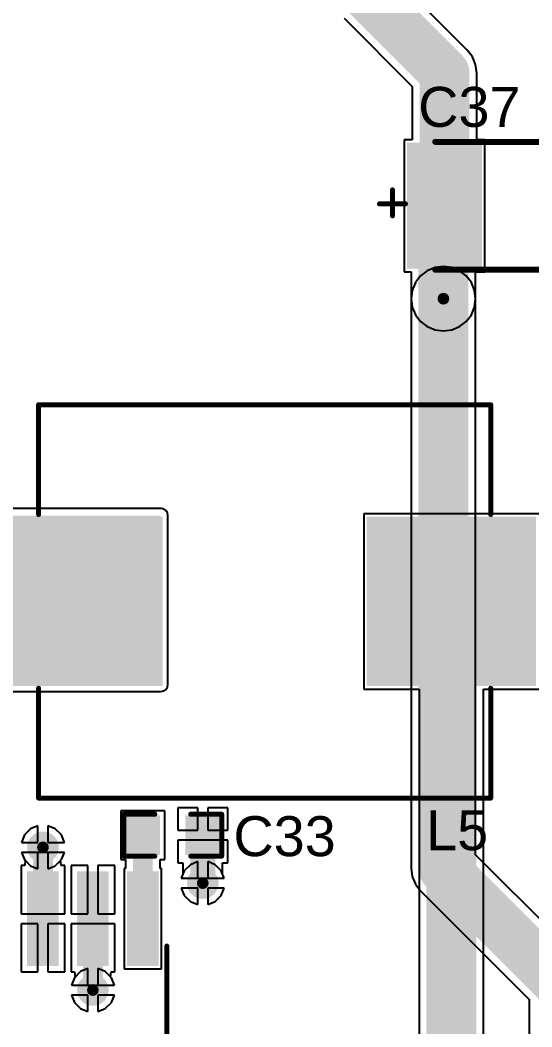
# Model space of a CAD drawing. Header units: millimetres. Extents: x -11 to 156, y -11 to 109.
# Drawn here: x 72.14 to 85.16, y 58.63 to 84.22 of the extents above; entities that cross this region are included whole.
import ezdxf

# ---------------------------------------------------------------- set-up
doc = ezdxf.new("R2010")
doc.units = ezdxf.units.MM
for name, color, linetype in [('BottomLayer', 5, 'Continuous'), ('BottomSolder', 6, 'Continuous'), ('TopLayer', 1, 'Continuous'), ('TopOverlay', 2, 'Continuous'), ('TopPaste', 8, 'Continuous'), ('TopSolder', 216, 'Continuous'), ('ViaHoleLayer', 16, 'Continuous')]:
    doc.layers.add(name, color=color, linetype=linetype)
doc.styles.add('Arial', font='', dxfattribs={"height": 0.2})
doc.styles.get('Arial').set_extended_font_data('Arial')

# ---------------------------------------------------------------- blocks, each defined once
blk = doc.blocks.new('SOIC_8_0_150___3_80___W______7')
at = {"layer": 'TopLayer'}
for points in [[(-3.8, 1.605), (-3.8, 2.205), (-1.6, 2.205), (-1.6, 1.605)], [(1.4, 1.605), (1.4, 2.205), (3.6, 2.205), (3.6, 1.605)], [(-3.8, 0.335), (-3.8, 0.935), (-1.6, 0.935), (-1.6, 0.335)], [(1.4, 0.335), (1.4, 0.935), (3.6, 0.935), (3.6, 0.335)], [(-3.8, -0.935), (-3.8, -0.335), (-1.6, -0.335), (-1.6, -0.935)], [(1.4, -0.935), (1.4, -0.335), (3.6, -0.335), (3.6, -0.935)], [(-3.8, -2.205), (-3.8, -1.605), (-1.6, -1.605), (-1.6, -2.205)], [(-3.8, -2.205), (-3.8, -1.605), (-1.6, -1.605), (-1.6, -2.205)], [(1.4, -2.205), (1.4, -1.605), (3.6, -1.605), (3.6, -2.205)]]:
    blk.add_hatch(color=1, dxfattribs=at).paths.add_polyline_path(points)
at = {"layer": 'TopOverlay'}
blk.add_hatch(color=2, dxfattribs=at).paths.add_polyline_path([(-1.486, 1.626), (-1.13, 1.626), (-1.13, 2.21), (-1.486, 2.21)])
at = {"layer": 'TopPaste'}
for points in [[(-3.8, 1.605), (-3.8, 2.205), (-1.6, 2.205), (-1.6, 1.605)], [(1.4, 1.605), (1.4, 2.205), (3.6, 2.205), (3.6, 1.605)], [(-3.8, 0.335), (-3.8, 0.935), (-1.6, 0.935), (-1.6, 0.335)], [(1.4, 0.335), (1.4, 0.935), (3.6, 0.935), (3.6, 0.335)], [(-3.8, -0.935), (-3.8, -0.335), (-1.6, -0.335), (-1.6, -0.935)], [(1.4, -0.935), (1.4, -0.335), (3.6, -0.335), (3.6, -0.935)], [(-3.8, -2.205), (-3.8, -1.605), (-1.6, -1.605), (-1.6, -2.205)], [(-3.8, -2.205), (-3.8, -1.605), (-1.6, -1.605), (-1.6, -2.205)], [(1.4, -2.205), (1.4, -1.605), (3.6, -1.605), (3.6, -2.205)]]:
    blk.add_hatch(color=8, dxfattribs=at).paths.add_polyline_path(points)
at = {"layer": 'TopSolder'}
for points in [[(-3.902, 1.503), (-3.902, 2.307), (-1.498, 2.307), (-1.498, 1.503)], [(1.298, 1.503), (1.298, 2.307), (3.702, 2.307), (3.702, 1.503)], [(-3.902, 0.233), (-3.902, 1.037), (-1.498, 1.037), (-1.498, 0.233)], [(1.298, 0.233), (1.298, 1.037), (3.702, 1.037), (3.702, 0.233)], [(-3.902, -1.037), (-3.902, -0.233), (-1.498, -0.233), (-1.498, -1.037)], [(1.298, -1.037), (1.298, -0.233), (3.702, -0.233), (3.702, -1.037)], [(-3.902, -2.307), (-3.902, -1.503), (-1.498, -1.503), (-1.498, -2.307)], [(-3.902, -2.307), (-3.902, -1.503), (-1.498, -1.503), (-1.498, -2.307)], [(1.298, -2.307), (1.298, -1.503), (3.702, -1.503), (3.702, -2.307)]]:
    blk.add_hatch(color=216, dxfattribs=at).paths.add_polyline_path(points)
at = {"layer": 'TopOverlay', "const_width": 0.127}
for points in [[(-1.829, 2.515), (1.803, 2.515)], [(-4.115, 2.057), (-3.988, 1.93)], [(-4.115, 2.057), (-4.115, 1.803)], [(-3.988, 1.93), (-4.115, 1.803)], [(-1.829, -2.515), (1.803, -2.515)]]:
    blk.add_lwpolyline(points, dxfattribs=at)
at = {"layer": 'TopOverlay', "const_width": 0.0635}
for points in [[(-1.861, 2.515, 1), (-1.797, 2.515, 1)], [(1.772, 2.515, 1), (1.835, 2.515, 1)], [(-4.147, 2.057, 1), (-4.083, 2.057, 1)], [(-4.147, 2.057, 1), (-4.083, 2.057, 1)], [(-4.147, 1.803, 1), (-4.083, 1.803, 1)], [(-4.147, 1.803, 1), (-4.083, 1.803, 1)], [(-4.02, 1.93, 1), (-3.956, 1.93, 1)], [(-4.02, 1.93, 1), (-3.956, 1.93, 1)], [(-1.861, -2.515, 1), (-1.797, -2.515, 1)], [(1.772, -2.515, 1), (1.835, -2.515, 1)]]:
    blk.add_lwpolyline(points, format="xyb", close=True, dxfattribs=at)
blk = doc.blocks.new('SMMS1050_470M_64')
at = {"layer": 'TopLayer'}
for points in [[(-6.8, 2.05), (-2.7, 2.05), (-2.7, -2.05), (-6.8, -2.05)], [(2.7, 2.05), (6.8, 2.05), (6.8, -2.05), (2.7, -2.05)]]:
    blk.add_hatch(color=1, dxfattribs=at).paths.add_polyline_path(points)
at = {"layer": 'TopPaste'}
for points in [[(-6.8, 2.05), (-2.7, 2.05), (-2.7, -2.05), (-6.8, -2.05)], [(2.7, 2.05), (6.8, 2.05), (6.8, -2.05), (2.7, -2.05)]]:
    blk.add_hatch(color=8, dxfattribs=at).paths.add_polyline_path(points)
at = {"layer": 'TopSolder'}
for points in [[(-6.902, 2.152), (-2.598, 2.152), (-2.598, -2.152), (-6.902, -2.152)], [(2.598, 2.152), (6.902, 2.152), (6.902, -2.152), (2.598, -2.152)]]:
    blk.add_hatch(color=216, dxfattribs=at).paths.add_polyline_path(points)
at = {"layer": 'TopOverlay', "const_width": 0.127}
for points in [[(-5.75, 5), (0, 5)], [(-5.75, 2.21), (-5.75, 5)], [(0, 5), (5.75, 5)], [(5.75, 2.21), (5.75, 5)], [(-5.75, -5), (-5.75, -2.21)], [(5.75, -5), (5.75, -2.21)], [(-5.75, -5), (0, -5)], [(0, -5), (5.75, -5)]]:
    blk.add_lwpolyline(points, dxfattribs=at)
at = {"layer": 'TopOverlay', "const_width": 0.0635}
for points in [[(-5.782, 5, 1), (-5.718, 5, 1)], [(-5.782, 5, 1), (-5.718, 5, 1)], [(-0.032, 5, 1), (0.032, 5, 1)], [(-0.032, 5, 1), (0.032, 5, 1)], [(5.718, 5, 1), (5.782, 5, 1)], [(5.718, 5, 1), (5.782, 5, 1)], [(-5.782, 2.21, 1), (-5.718, 2.21, 1)], [(5.718, 2.21, 1), (5.782, 2.21, 1)], [(-5.782, -2.21, 1), (-5.718, -2.21, 1)], [(5.718, -2.21, 1), (5.782, -2.21, 1)], [(-5.782, -5, 1), (-5.718, -5, 1)], [(-5.782, -5, 1), (-5.718, -5, 1)], [(-0.032, -5, 1), (0.032, -5, 1)], [(-0.032, -5, 1), (0.032, -5, 1)], [(5.718, -5, 1), (5.782, -5, 1)], [(5.718, -5, 1), (5.782, -5, 1)]]:
    blk.add_lwpolyline(points, format="xyb", close=True, dxfattribs=at)
blk = doc.blocks.new('C____B_97')
at = {"layer": 'TopLayer'}
for points in [[(-2.55, -1.5), (-2.55, 1.5), (-0.85, 1.5), (-0.85, -1.5)], [(0.85, -1.5), (0.85, 1.5), (2.55, 1.5), (2.55, -1.5)]]:
    blk.add_hatch(color=1, dxfattribs=at).paths.add_polyline_path(points)
at = {"layer": 'TopPaste'}
for points in [[(-2.55, -1.5), (-2.55, 1.5), (-0.85, 1.5), (-0.85, -1.5)], [(0.85, -1.5), (0.85, 1.5), (2.55, 1.5), (2.55, -1.5)]]:
    blk.add_hatch(color=8, dxfattribs=at).paths.add_polyline_path(points)
at = {"layer": 'TopSolder'}
for points in [[(-2.652, -1.602), (-2.652, 1.602), (-0.748, 1.602), (-0.748, -1.602)], [(0.748, -1.602), (0.748, 1.602), (2.652, 1.602), (2.652, -1.602)]]:
    blk.add_hatch(color=216, dxfattribs=at).paths.add_polyline_path(points)
at = {"layer": 'TopOverlay'}
for points, const_width in [([(-1.934, 1.626), (2.028, 1.626)], 0.152), ([(-3.023, -0.254), (-3.023, 0.406)], 0.127), ([(-3.353, 0.051), (-2.692, 0.051)], 0.127), ([(-1.934, -1.626), (2.028, -1.626)], 0.152)]:
    blk.add_lwpolyline(points, dxfattribs=dict(at, const_width=const_width))
for points, const_width in [([(-1.972, 1.626, 1), (-1.896, 1.626, 1)], 0.0762), ([(1.99, 1.626, 1), (2.066, 1.626, 1)], 0.0762), ([(-3.054, 0.406, 1), (-2.991, 0.406, 1)], 0.0635), ([(-3.385, 0.051, 1), (-3.321, 0.051, 1)], 0.0635), ([(-2.724, 0.051, 1), (-2.661, 0.051, 1)], 0.0635), ([(-3.054, -0.254, 1), (-2.991, -0.254, 1)], 0.0635), ([(-1.972, -1.626, 1), (-1.896, -1.626, 1)], 0.0762), ([(1.99, -1.626, 1), (2.066, -1.626, 1)], 0.0762)]:
    blk.add_lwpolyline(points, format="xyb", close=True, dxfattribs=dict(at, const_width=const_width))
blk = doc.blocks.new('C___0603_100')
at = {"layer": 'TopLayer'}
for points in [[(-0.381, 0.445), (-0.381, -0.445), (-1.143, -0.445), (-1.143, 0.445)], [(1.143, 0.445), (1.143, -0.445), (0.381, -0.445), (0.381, 0.445)]]:
    blk.add_hatch(color=1, dxfattribs=at).paths.add_polyline_path(points)
at = {"layer": 'TopPaste'}
for points in [[(-0.381, 0.445), (-0.381, -0.445), (-1.143, -0.445), (-1.143, 0.445)], [(1.143, 0.445), (1.143, -0.445), (0.381, -0.445), (0.381, 0.445)]]:
    blk.add_hatch(color=8, dxfattribs=at).paths.add_polyline_path(points)
at = {"layer": 'TopSolder'}
for points in [[(-0.321, 0.504), (-0.321, -0.504), (-1.203, -0.504), (-1.203, 0.504)], [(1.203, 0.504), (1.203, -0.504), (0.321, -0.504), (0.321, 0.504)]]:
    blk.add_hatch(color=216, dxfattribs=at).paths.add_polyline_path(points)
at = {"layer": 'TopOverlay', "const_width": 0.127}
for points in [[(-1.245, 0.533), (-1.245, -0.533)], [(-0.457, 0.533), (-1.245, 0.533)], [(1.245, 0.533), (0.457, 0.533)], [(1.245, 0.533), (1.245, -0.533)], [(-0.457, -0.533), (-1.245, -0.533)], [(1.245, -0.533), (0.457, -0.533)]]:
    blk.add_lwpolyline(points, dxfattribs=at)
at = {"layer": 'TopOverlay', "const_width": 0.0635}
for points in [[(-1.276, 0.533, 1), (-1.213, 0.533, 1)], [(-1.276, 0.533, 1), (-1.213, 0.533, 1)], [(-0.489, 0.533, 1), (-0.425, 0.533, 1)], [(0.425, 0.533, 1), (0.489, 0.533, 1)], [(1.213, 0.533, 1), (1.276, 0.533, 1)], [(1.213, 0.533, 1), (1.276, 0.533, 1)], [(-1.276, -0.533, 1), (-1.213, -0.533, 1)], [(-1.276, -0.533, 1), (-1.213, -0.533, 1)], [(-0.489, -0.533, 1), (-0.425, -0.533, 1)], [(0.425, -0.533, 1), (0.489, -0.533, 1)], [(1.213, -0.533, 1), (1.276, -0.533, 1)], [(1.213, -0.533, 1), (1.276, -0.533, 1)]]:
    blk.add_lwpolyline(points, format="xyb", close=True, dxfattribs=at)

msp = doc.modelspace()

# ---------------------------------------------------------------- hatches: boundary and pattern name
at = {"layer": 'BottomLayer'}
h = msp.add_hatch(color=5, dxfattribs=at)
edge = h.paths.add_edge_path()
edge.add_arc((82.906, 77.14), 0.3, 0, 360)
h = msp.add_hatch(color=5, dxfattribs=at)
edge = h.paths.add_edge_path()
edge.add_arc((72.72, 63.191), 0.3, 0, 360)
h = msp.add_hatch(color=5, dxfattribs=at)
edge = h.paths.add_edge_path()
edge.add_arc((76.784, 62.281), 0.3, 0, 360)
h = msp.add_hatch(color=5, dxfattribs=at)
edge = h.paths.add_edge_path()
edge.add_arc((73.99, 59.563), 0.3, 0, 360)
at = {"layer": 'BottomSolder'}
h = msp.add_hatch(color=6, dxfattribs=at)
edge = h.paths.add_edge_path()
edge.add_arc((82.906, 77.14), 0.402, 0, 360)
h = msp.add_hatch(color=6, dxfattribs=at)
edge = h.paths.add_edge_path()
edge.add_arc((72.72, 63.191), 0.402, 0, 360)
h = msp.add_hatch(color=6, dxfattribs=at)
edge = h.paths.add_edge_path()
edge.add_arc((76.784, 62.281), 0.402, 0, 360)
h = msp.add_hatch(color=6, dxfattribs=at)
edge = h.paths.add_edge_path()
edge.add_arc((73.99, 59.563), 0.402, 0, 360)
at = {"layer": 'TopLayer'}
h = msp.add_hatch(color=1, dxfattribs=at)
edge = h.paths.add_edge_path()
edge.add_arc((82.906, 77.14), 0.3, 0, 360)
msp.add_hatch(color=1, dxfattribs=at).paths.add_polyline_path([(60.808, 67.335), (75.717, 67.335), (75.717, 71.628), (60.808, 71.628)])
h = msp.add_hatch(color=1, dxfattribs=at)
edge = h.paths.add_edge_path()
edge.add_arc((72.72, 63.191), 0.3, 0, 360)
h = msp.add_hatch(color=1, dxfattribs=at)
edge = h.paths.add_edge_path()
edge.add_arc((76.784, 62.281), 0.3, 0, 360)
h = msp.add_hatch(color=1, dxfattribs=at)
edge = h.paths.add_edge_path()
edge.add_arc((73.99, 59.563), 0.3, 0, 360)
at = {"layer": 'TopSolder'}
h = msp.add_hatch(color=216, dxfattribs=at)
edge = h.paths.add_edge_path()
edge.add_arc((82.906, 77.14), 0.402, 0, 360)
h = msp.add_hatch(color=216, dxfattribs=at)
edge = h.paths.add_edge_path()
edge.add_arc((72.72, 63.191), 0.402, 0, 360)
h = msp.add_hatch(color=216, dxfattribs=at)
edge = h.paths.add_edge_path()
edge.add_arc((76.784, 62.281), 0.402, 0, 360)
h = msp.add_hatch(color=216, dxfattribs=at)
edge = h.paths.add_edge_path()
edge.add_arc((73.99, 59.563), 0.402, 0, 360)
at = {"layer": 'ViaHoleLayer'}
h = msp.add_hatch(color=16, dxfattribs=at)
edge = h.paths.add_edge_path()
edge.add_arc((82.906, 77.14), 0.15, 0, 360)
h = msp.add_hatch(color=16, dxfattribs=at)
edge = h.paths.add_edge_path()
edge.add_arc((72.72, 63.191), 0.15, 0, 360)
h = msp.add_hatch(color=16, dxfattribs=at)
edge = h.paths.add_edge_path()
edge.add_arc((76.784, 62.281), 0.15, 0, 360)
h = msp.add_hatch(color=16, dxfattribs=at)
edge = h.paths.add_edge_path()
edge.add_arc((73.99, 59.563), 0.15, 0, 360)

# ---------------------------------------------------------------- linework, layer by layer
at = {"layer": 'BottomLayer'}
for p, q in [((82.496, 77.85), (82.326, 77.719)), ((82.693, 77.932), (82.496, 77.85)), ((82.906, 77.96), (82.693, 77.932)), ((83.118, 77.932), (82.906, 77.96)), ((83.316, 77.85), (83.118, 77.932)), ((83.485, 77.719), (83.316, 77.85)), ((82.326, 77.719), (82.196, 77.55)), ((83.616, 77.55), (83.485, 77.719)), ((82.114, 77.352), (82.086, 77.14)), ((82.196, 77.55), (82.114, 77.352)), ((83.697, 77.352), (83.616, 77.55)), ((83.725, 77.14), (83.697, 77.352)), ((82.086, 77.14), (82.086, 62.662)), ((83.725, 63.001), (83.725, 77.14)), ((72.593, 63.738), (72.406, 63.661)), ((72.593, 63.318), (72.593, 63.738)), ((73.034, 63.661), (72.847, 63.738)), ((72.847, 63.738), (72.847, 63.318)), ((72.251, 63.505), (72.173, 63.318)), ((72.406, 63.661), (72.251, 63.505)), ((73.19, 63.505), (73.034, 63.661)), ((73.267, 63.318), (73.19, 63.505)), ((72.173, 63.318), (72.593, 63.318)), ((72.847, 63.318), (73.267, 63.318)), ((72.593, 63.064), (72.173, 63.064)), ((72.173, 63.064), (72.251, 62.878)), ((72.593, 62.644), (72.593, 63.064)), ((73.267, 63.064), (72.847, 63.064)), ((72.847, 63.064), (72.847, 62.644)), ((73.19, 62.878), (73.267, 63.064)), ((86.482, 60.244), (83.725, 63.001)), ((72.251, 62.878), (72.406, 62.722)), ((72.406, 62.722), (72.593, 62.644)), ((72.847, 62.644), (73.034, 62.722)), ((73.034, 62.722), (73.19, 62.878)), ((76.47, 62.75), (76.315, 62.595)), ((76.657, 62.828), (76.47, 62.75)), ((76.657, 62.408), (76.657, 62.828)), ((77.098, 62.75), (76.911, 62.828)), ((76.911, 62.828), (76.911, 62.408)), ((77.254, 62.595), (77.098, 62.75)), ((76.315, 62.595), (76.237, 62.408)), ((77.331, 62.408), (77.254, 62.595)), ((82.086, 62.662), (82.114, 62.45)), ((76.237, 62.408), (76.657, 62.408)), ((76.911, 62.408), (77.331, 62.408)), ((82.114, 62.45), (82.196, 62.252)), ((82.196, 62.252), (82.326, 62.082)), ((76.657, 62.154), (76.237, 62.154)), ((76.237, 62.154), (76.315, 61.967)), ((76.315, 61.967), (76.47, 61.811)), ((76.657, 61.734), (76.657, 62.154)), ((77.331, 62.154), (76.911, 62.154)), ((76.911, 62.154), (76.911, 61.734)), ((77.098, 61.811), (77.254, 61.967)), ((77.254, 61.967), (77.331, 62.154)), ((82.326, 62.082), (85.083, 59.325)), ((76.47, 61.811), (76.657, 61.734)), ((76.911, 61.734), (77.098, 61.811)), ((73.676, 60.033), (73.521, 59.877)), ((73.863, 60.11), (73.676, 60.033)), ((73.863, 59.69), (73.863, 60.11)), ((74.304, 60.033), (74.117, 60.11)), ((74.117, 60.11), (74.117, 59.69)), ((74.46, 59.877), (74.304, 60.033)), ((73.521, 59.877), (73.443, 59.69)), ((73.443, 59.69), (73.863, 59.69)), ((74.117, 59.69), (74.537, 59.69)), ((74.537, 59.69), (74.46, 59.877)), ((73.863, 59.436), (73.443, 59.436)), ((73.443, 59.436), (73.521, 59.249)), ((73.863, 59.016), (73.863, 59.436)), ((74.537, 59.436), (74.117, 59.436)), ((74.117, 59.436), (74.117, 59.016)), ((74.46, 59.249), (74.537, 59.436)), ((73.521, 59.249), (73.676, 59.093)), ((74.304, 59.093), (74.46, 59.249)), ((85.083, 59.325), (85.083, 46.888)), ((73.676, 59.093), (73.863, 59.016)), ((74.117, 59.016), (74.304, 59.093))]:
    msp.add_line(p, q, dxfattribs=at)
at = {"layer": 'BottomLayer', "const_width": 1.27}
for points in [[(82.906, 62.662), (82.906, 77.14)], [(82.906, 62.662), (85.903, 59.665)]]:
    msp.add_lwpolyline(points, dxfattribs=at)
at = {"layer": 'BottomLayer', "const_width": 0.635}
for points in [[(82.588, 77.14, 1), (83.223, 77.14, 1)], [(82.588, 62.662, 1), (83.223, 62.662, 1)], [(82.588, 62.662, 1), (83.223, 62.662, 1)]]:
    msp.add_lwpolyline(points, format="xyb", close=True, dxfattribs=at)
at = {"layer": 'TopLayer'}
for p, q in [((83.512, 83.458), (81.301, 85.67)), ((80.382, 84.27), (82.113, 82.539)), ((83.643, 83.288), (83.512, 83.458)), ((83.725, 83.091), (83.643, 83.288)), ((83.753, 82.878), (83.725, 83.091)), ((83.753, 81.18), (83.753, 82.878)), ((82.113, 82.539), (82.113, 81.18)), ((82.113, 81.18), (81.905, 81.18)), ((81.905, 81.18), (81.905, 77.824)), ((83.961, 81.18), (83.753, 81.18)), ((83.961, 77.824), (83.961, 81.18)), ((81.905, 77.824), (82.086, 77.824)), ((82.086, 77.824), (82.086, 77.14)), ((83.725, 77.14), (83.725, 77.824)), ((83.725, 77.824), (83.961, 77.824)), ((82.086, 77.14), (82.114, 76.928)), ((83.697, 76.928), (83.725, 77.14)), ((82.114, 76.928), (82.196, 76.73)), ((83.616, 76.73), (83.697, 76.928)), ((82.196, 76.73), (82.326, 76.56)), ((82.326, 76.56), (82.496, 76.43)), ((83.316, 76.43), (83.485, 76.56)), ((83.485, 76.56), (83.616, 76.73)), ((82.496, 76.43), (82.693, 76.348)), ((82.693, 76.348), (82.906, 76.32)), ((82.906, 76.32), (83.118, 76.348)), ((83.118, 76.348), (83.316, 76.43)), ((75.717, 71.809), (60.808, 71.809)), ((75.787, 71.795), (75.717, 71.809)), ((75.846, 71.756), (75.787, 71.795)), ((75.885, 71.697), (75.846, 71.756)), ((75.899, 71.628), (75.885, 71.697)), ((85.337, 71.671), (80.881, 71.671)), ((80.881, 71.671), (80.881, 67.216)), ((75.899, 67.335), (75.899, 71.628)), ((75.885, 67.266), (75.899, 67.335)), ((68.558, 67.154), (75.717, 67.154)), ((75.717, 67.154), (75.787, 67.168)), ((75.787, 67.168), (75.846, 67.207)), ((75.846, 67.207), (75.885, 67.266)), ((80.881, 67.216), (82.289, 67.216)), ((82.289, 67.216), (82.289, 51.445)), ((83.929, 58.127), (83.929, 67.216)), ((83.929, 67.216), (85.337, 67.216)), ((75.819, 64.122), (74.701, 64.122)), ((74.701, 64.122), (74.701, 62.878)), ((75.819, 62.878), (75.819, 64.122)), ((76.657, 64.198), (76.149, 64.198)), ((76.149, 64.198), (76.149, 63.627)), ((76.657, 63.627), (76.657, 64.198)), ((77.419, 64.198), (76.911, 64.198)), ((76.911, 64.198), (76.911, 63.627)), ((77.419, 63.627), (77.419, 64.198)), ((72.593, 63.738), (72.406, 63.661)), ((72.593, 63.318), (72.593, 63.738)), ((73.034, 63.661), (72.847, 63.738)), ((72.847, 63.738), (72.847, 63.318)), ((72.251, 63.505), (72.173, 63.318)), ((72.406, 63.661), (72.251, 63.505)), ((73.19, 63.505), (73.034, 63.661)), ((73.267, 63.318), (73.19, 63.505)), ((76.149, 63.627), (76.657, 63.627)), ((76.911, 63.627), (77.419, 63.627)), ((72.173, 63.318), (72.593, 63.318)), ((72.847, 63.318), (73.267, 63.318)), ((76.784, 63.373), (76.149, 63.373)), ((76.149, 63.373), (76.149, 62.801)), ((77.419, 63.373), (76.784, 63.373)), ((77.419, 62.801), (77.419, 63.373)), ((73.267, 63.064), (72.173, 63.064)), ((72.173, 63.064), (72.251, 62.878)), ((73.19, 62.878), (73.267, 63.064)), ((72.256, 62.731), (72.166, 62.731)), ((72.166, 62.731), (72.166, 61.504)), ((72.251, 62.878), (72.27, 62.858)), ((72.27, 62.858), (72.256, 62.731)), ((73.17, 62.858), (73.19, 62.878)), ((73.185, 62.731), (73.17, 62.858)), ((73.274, 62.731), (73.185, 62.731)), ((73.274, 61.504), (73.274, 62.731)), ((73.863, 62.731), (73.436, 62.731)), ((73.436, 62.731), (73.436, 61.504)), ((73.863, 61.504), (73.863, 62.731)), ((74.544, 62.731), (74.117, 62.731)), ((74.117, 62.731), (74.117, 61.504)), ((74.544, 61.504), (74.544, 62.731)), ((74.701, 62.878), (74.82, 62.878)), ((74.82, 62.878), (74.82, 62.655)), ((75.7, 62.655), (75.7, 62.878)), ((75.7, 62.878), (75.819, 62.878)), ((76.149, 62.801), (76.279, 62.801)), ((76.279, 62.801), (76.279, 62.509)), ((77.289, 62.509), (77.289, 62.801)), ((77.289, 62.801), (77.419, 62.801)), ((74.82, 62.655), (74.782, 62.655)), ((74.782, 62.655), (74.782, 60.099)), ((75.738, 62.655), (75.7, 62.655)), ((75.738, 60.099), (75.738, 62.655)), ((76.279, 62.509), (76.237, 62.408)), ((77.331, 62.408), (77.289, 62.509)), ((76.237, 62.408), (77.331, 62.408)), ((76.657, 62.154), (76.237, 62.154)), ((76.237, 62.154), (76.315, 61.967)), ((76.315, 61.967), (76.47, 61.811)), ((76.657, 61.734), (76.657, 62.154)), ((77.331, 62.154), (76.911, 62.154)), ((76.911, 62.154), (76.911, 61.734)), ((77.098, 61.811), (77.254, 61.967)), ((77.254, 61.967), (77.331, 62.154)), ((76.47, 61.811), (76.657, 61.734)), ((76.911, 61.734), (77.098, 61.811)), ((72.166, 61.504), (72.72, 61.504)), ((72.72, 61.504), (73.274, 61.504)), ((73.436, 61.504), (73.863, 61.504)), ((74.117, 61.504), (74.544, 61.504)), ((72.593, 61.25), (72.166, 61.25)), ((72.166, 61.25), (72.166, 60.023)), ((72.593, 60.023), (72.593, 61.25)), ((73.274, 61.25), (72.847, 61.25)), ((72.847, 61.25), (72.847, 60.023)), ((73.274, 60.023), (73.274, 61.25)), ((73.99, 61.25), (73.436, 61.25)), ((73.436, 61.25), (73.436, 60.023)), ((74.544, 61.25), (73.99, 61.25)), ((74.544, 60.023), (74.544, 61.25)), ((72.166, 60.023), (72.593, 60.023)), ((72.847, 60.023), (73.274, 60.023)), ((73.436, 60.023), (73.526, 60.023)), ((73.54, 59.896), (73.521, 59.877)), ((73.526, 60.023), (73.54, 59.896)), ((74.44, 59.896), (74.455, 60.023)), ((74.46, 59.877), (74.44, 59.896)), ((74.455, 60.023), (74.544, 60.023)), ((74.782, 60.099), (75.738, 60.099)), ((73.521, 59.877), (73.443, 59.69)), ((73.443, 59.69), (74.537, 59.69)), ((74.537, 59.69), (74.46, 59.877)), ((73.863, 59.436), (73.443, 59.436)), ((73.443, 59.436), (73.521, 59.249)), ((73.863, 59.016), (73.863, 59.436)), ((74.537, 59.436), (74.117, 59.436)), ((74.117, 59.436), (74.117, 59.016)), ((74.46, 59.249), (74.537, 59.436)), ((73.521, 59.249), (73.676, 59.093)), ((74.304, 59.093), (74.46, 59.249)), ((73.676, 59.093), (73.863, 59.016)), ((74.117, 59.016), (74.304, 59.093))]:
    msp.add_line(p, q, dxfattribs=at)
for points, const_width in [([(80.721, 85.09), (82.933, 82.878)], 1.27), ([(82.933, 79.502), (82.933, 82.878)], 1.27), ([(82.906, 79.475), (82.933, 79.502)], 1.27), ([(82.906, 77.14), (82.906, 79.475)], 1.27), ([(83.109, 51.105), (83.109, 69.444)], 1.27), ([(75.26, 61.377), (75.26, 63.5)], 0.508), ([(76.784, 62.281), (76.784, 63.5)], 0.635), ([(72.72, 61.377), (72.72, 63.191)], 0.508), ([(73.99, 59.563), (73.99, 61.377)], 0.508)]:
    msp.add_lwpolyline(points, dxfattribs=dict(at, const_width=const_width))
for points, const_width in [([(82.615, 82.878, 1), (83.25, 82.878, 1)], 0.635), ([(82.615, 82.878, 1), (83.25, 82.878, 1)], 0.635), ([(82.615, 79.502, 1), (83.25, 79.502, 1)], 0.635), ([(82.615, 79.502, 1), (83.25, 79.502, 1)], 0.635), ([(82.588, 79.475, 1), (83.223, 79.475, 1)], 0.635), ([(82.588, 79.475, 1), (83.223, 79.475, 1)], 0.635), ([(82.588, 77.14, 1), (83.223, 77.14, 1)], 0.635), ([(82.792, 69.444, 1), (83.427, 69.444, 1)], 0.635), ([(75.133, 63.5, 1), (75.387, 63.5, 1)], 0.254), ([(76.625, 63.5, 1), (76.943, 63.5, 1)], 0.318), ([(72.593, 63.191, 1), (72.847, 63.191, 1)], 0.254), ([(76.625, 62.281, 1), (76.943, 62.281, 1)], 0.318), ([(72.593, 61.377, 1), (72.847, 61.377, 1)], 0.254), ([(73.863, 61.377, 1), (74.117, 61.377, 1)], 0.254), ([(75.133, 61.377, 1), (75.387, 61.377, 1)], 0.254), ([(73.863, 59.563, 1), (74.117, 59.563, 1)], 0.254)]:
    msp.add_lwpolyline(points, format="xyb", close=True, dxfattribs=dict(at, const_width=const_width))

# ---------------------------------------------------------------- block references
for name, p in [('C____B_97', (84.633, 79.502)), ('SMMS1050_470M_64', (78.359, 69.444))]:
    msp.add_blockref(name, p)
for name, p, rotation in [('C___0603_100', (76.022, 63.5), 180), ('SOIC_8_0_150___3_80___W______7', (73.355, 58.877), 90)]:
    msp.add_blockref(name, p, dxfattribs=dict(rotation=rotation))

# ---------------------------------------------------------------- texts
at = {"layer": 'TopOverlay', "style": 'Arial'}
for s, p in [('C37', (82.264, 81.509)), ('C33', (77.564, 62.967)), ('L5', (82.466, 63.119))]:
    msp.add_text(s, height=1.016, dxfattribs=at).set_placement(p)

doc.saveas('drawing.dxf')
